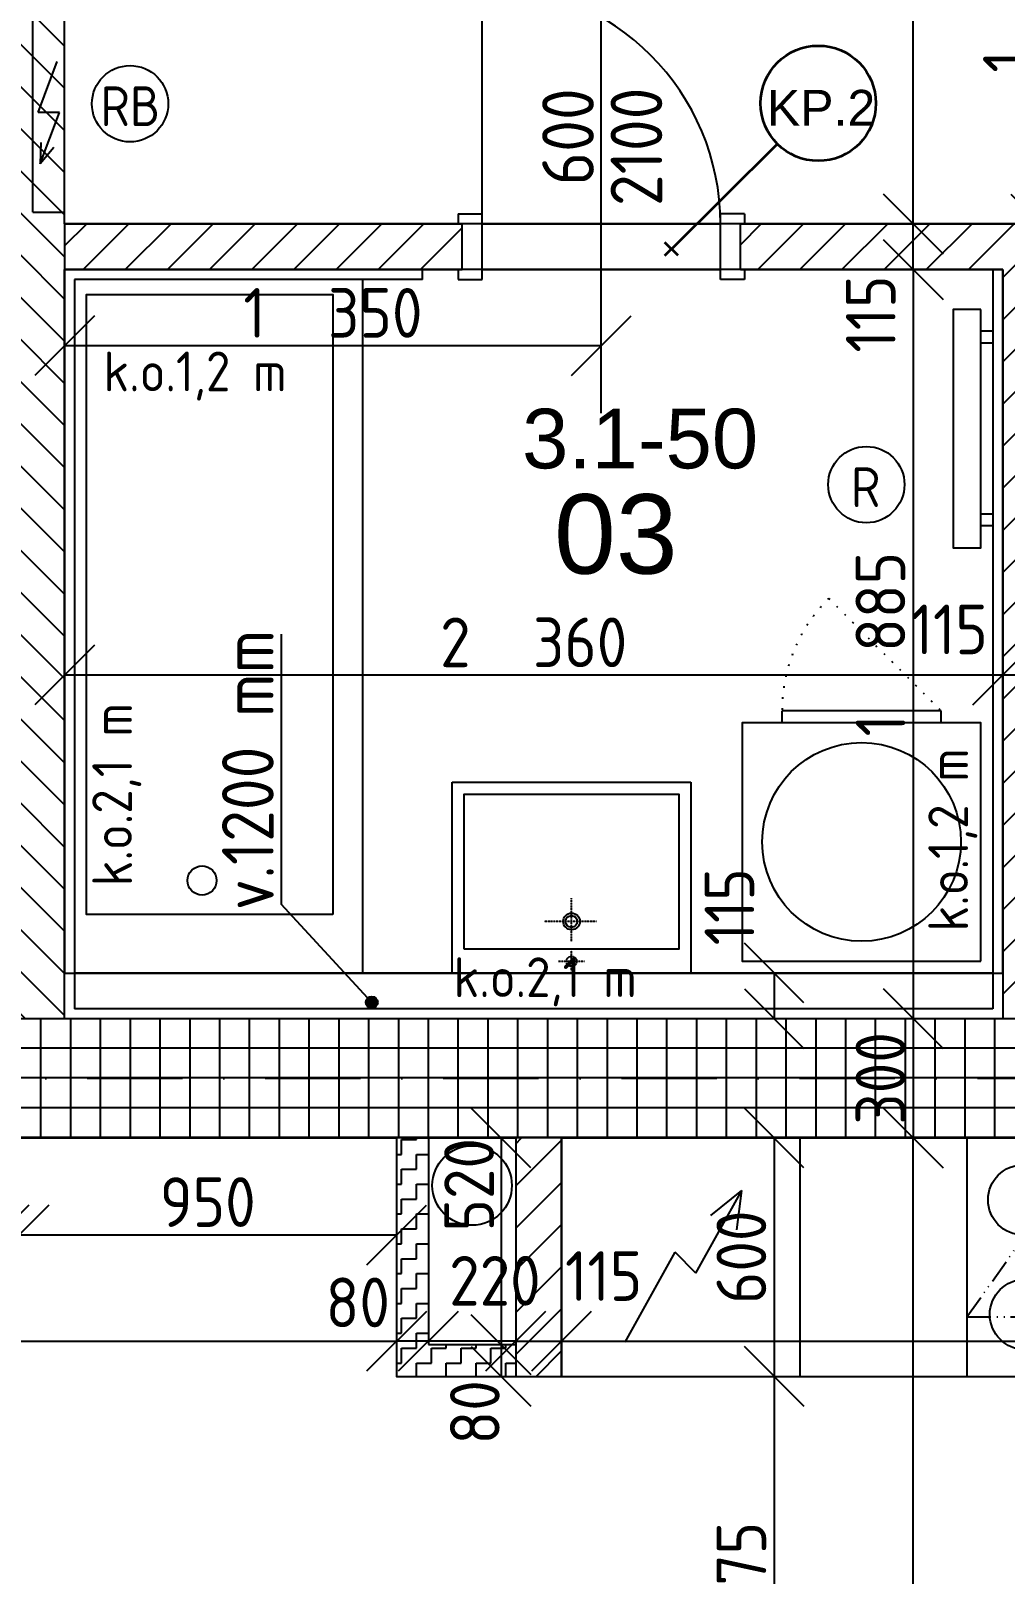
# Model space of a CAD drawing. Extents: x 4511820 to 5180432, y -1526536 to -944957.
# Drawn here: x 5029401 to 5031852, y -1163822 to -1159938 of the extents above; entities that cross this region are included whole.
import ezdxf

# ---------------------------------------------------------------- set-up
doc = ezdxf.new("R2010")
doc.units = 0
doc.header["$MEASUREMENT"] = 0
for name, pattern in [('ACAD_ISO07W100', [3.5, 0.5, -3]), ('ACAD_ISO12W100', [22, 12, -3, 0.5, -3, 0.5, -3]), ('BODKOCIARKOVANA_3', [5.6, 3, -1.3, 0, -1.3]), ('DASHED', [0.75, 0.5, -0.25])]:
    doc.linetypes.add(name, pattern=pattern)
doc.layers.get('0').update_dxf_attribs({"linetype": 'CONTINUOUS'})
doc.layers.get('Defpoints').update_dxf_attribs({"color": 61, "linetype": 'CONTINUOUS'})
for name, color, linetype in [('DVERE', 45, 'CONTINUOUS'), ('KÓTY', 4, 'CONTINUOUS'), ('MÚRY', 1, 'CONTINUOUS'), ('osi', 253, 'CONTINUOUS'), ('Plochy', 41, 'CONTINUOUS'), ('POPIS', 7, 'CONTINUOUS'), ('TENKÁ', 7, 'CONTINUOUS'), ('Z-Kúrenie', 101, 'CONTINUOUS'), ('ZARIADENIE1', 145, 'CONTINUOUS'), ('ZARIADOVACIE', 144, 'CONTINUOUS'), ('ZZ-elektro', 221, 'CONTINUOUS'), ('zz-vetr', 52, 'CONTINUOUS'), ('ŠRAFY', 82, 'CONTINUOUS')]:
    doc.layers.add(name, color=color, linetype=linetype)
doc.layers.add('preklady', color=74, linetype='CONTINUOUS', lineweight=35)
doc.styles.add('ARIAL', font='arial.ttf')
doc.styles.add('STYLE1', font='isocp.shx')
doc.dimstyles.new('STANDARD-50', dxfattribs={"dimtxt": 125, "dimasz": 150, "dimexe": 10, "dimexo": 200, "dimgap": 20, "dimtad": 1, "dimdsep": 46, "dimlunit": 6, "dimtxsty": 'STYLE1', "dimblk1": 'OBLIQUE', "dimblk2": 'OBLIQUE', "dimsah": 1, "dimcen": 2.5, "dimse1": 1, "dimse2": 1, "dimadec": 0, "dimazin": 0, "dimtfac": 1, "dimtmove": 1, "dimatfit": 3, "dimldrblk": 'OBLIQUE', "dimfxl": 1, "dimtolj": 1, "dimtzin": 0, "dimarcsym": 0})
pattern_1 = [(45, (515270.5, 303822), (-53.0330086, 53.0330086), [])]

# ---------------------------------------------------------------- blocks, each defined once
blk = doc.blocks.new('pračka')
at = {"layer": 'ZARIADENIE1', "color": 8, "linetype": 'ACAD_ISO07W100', "ltscale": 8}
blk.add_line((4536136.9, -1117296.3), (4536419.7, -1117579.2), dxfattribs=at)
at = {"layer": 'ZARIADENIE1', "color": 8}
for p, q in [((4536419.7, -1117579.2), (4536019.7, -1117579.2)), ((4536019.7, -1117609.2), (4536019.7, -1117579.2)), ((4536419.7, -1117609.2), (4536419.7, -1117579.2))]:
    blk.add_line(p, q, dxfattribs=at)
blk.add_lwpolyline([(4536519.7, -1118209.2), (4536519.7, -1117609.2), (4535919.7, -1117609.2), (4535919.7, -1118209.2)], close=True, dxfattribs=at)
blk.add_circle((4536219.7, -1117909.2), 250, dxfattribs=at)
at = {"layer": 'ZARIADENIE1', "color": 8, "linetype": 'ACAD_ISO07W100', "ltscale": 8}
blk.add_arc((4536419.7, -1117579.2), 400, 135, 180, dxfattribs=at)
blk = doc.blocks.new('_OBLIQUE')
at = {"color": 0, "linetype": 'ByBlock'}
blk.add_line((-0.5, -0.5), (0.5, 0.5), dxfattribs=at)
blk = doc.blocks.new('*D19001')
at = {"layer": 'Defpoints', "color": 0}
for p in [(5030621, -1163235.5), (5030736, -1163235.5), (5030736, -1163235.5)]:
    blk.add_point(p, dxfattribs=at)
at = {"layer": 'KÓTY', "color": 0, "lineweight": -2}
blk.add_line((5030621, -1163235.5), (5030736, -1163235.5), dxfattribs=at)
at = {"layer": 'KÓTY', "color": 0, "linetype": 'ByBlock', "lineweight": -2, "xscale": 150, "yscale": 150, "zscale": 150, "rotation": 180}
blk.add_blockref('_OBLIQUE', (5030621, -1163235.5), dxfattribs=at)
at = {"layer": 'KÓTY', "color": 0, "linetype": 'ByBlock', "lineweight": -2, "xscale": 150, "yscale": 150, "zscale": 150}
blk.add_blockref('_OBLIQUE', (5030736, -1163235.5), dxfattribs=at)
at = {"layer": 'KÓTY', "color": 0, "insert": (5030842, -1163071.5), "char_height": 125, "attachment_point": 5, "style": 'STYLE1'}
blk.add_mtext('\\A1;115', dxfattribs=at)
blk = doc.blocks.new('*D19002')
at = {"layer": 'Defpoints', "color": 0}
for p in [(5030736, -1163235.5), (5033956, -1163235.5), (5033956, -1163235.5)]:
    blk.add_point(p, dxfattribs=at)
at = {"layer": 'KÓTY', "color": 0, "lineweight": -2}
blk.add_line((5030736, -1163235.5), (5033956, -1163235.5), dxfattribs=at)
at = {"layer": 'KÓTY', "color": 0, "linetype": 'ByBlock', "lineweight": -2, "xscale": 150, "yscale": 150, "zscale": 150, "rotation": 180}
blk.add_blockref('_OBLIQUE', (5030736, -1163235.5), dxfattribs=at)
at = {"layer": 'KÓTY', "color": 0, "linetype": 'ByBlock', "lineweight": -2, "xscale": 150, "yscale": 150, "zscale": 150}
blk.add_blockref('_OBLIQUE', (5033956, -1163235.5), dxfattribs=at)
at = {"layer": 'KÓTY', "color": 0, "insert": (5032346, -1163153), "char_height": 125, "attachment_point": 5, "style": 'STYLE1'}
blk.add_mtext('\\A1;3ﾠ220', dxfattribs=at)
blk = doc.blocks.new('*D19015')
at = {"layer": 'Defpoints', "color": 0}
for p in [(5029413.5, -1156114.2), (5028733, -1161114.2), (5029413.5, -1161114.2)]:
    blk.add_point(p, dxfattribs=at)
at = {"layer": 'KÓTY', "color": 0, "lineweight": -2}
blk.add_line((5028733, -1156114.2), (5028733, -1161114.2), dxfattribs=at)
at = {"layer": 'KÓTY', "color": 0, "linetype": 'ByBlock', "lineweight": -2, "xscale": 150, "yscale": 150, "zscale": 150}
for p, rotation in [((5028733, -1156114.2), 90), ((5028733, -1161114.2), 270)]:
    blk.add_blockref('_OBLIQUE', p, dxfattribs=dict(at, rotation=rotation))
at = {"layer": 'KÓTY', "color": 0, "insert": (5028650.5, -1158614.2), "char_height": 125, "attachment_point": 5, "rotation": 90, "style": 'STYLE1'}
blk.add_mtext('\\A1;5ﾠ000', dxfattribs=at)
blk = doc.blocks.new('*D19022')
at = {"layer": 'Defpoints', "color": 0}
for p in [(5029321, -1162724.2), (5029371, -1162724.2), (5029371, -1162968)]:
    blk.add_point(p, dxfattribs=at)
at = {"layer": 'KÓTY', "color": 0, "lineweight": -2}
blk.add_line((5029321, -1162968), (5029371, -1162968), dxfattribs=at)
at = {"layer": 'KÓTY', "color": 0, "linetype": 'ByBlock', "lineweight": -2, "xscale": 150, "yscale": 150, "zscale": 150, "rotation": 180}
blk.add_blockref('_OBLIQUE', (5029321, -1162968), dxfattribs=at)
at = {"layer": 'KÓTY', "color": 0, "linetype": 'ByBlock', "lineweight": -2, "xscale": 150, "yscale": 150, "zscale": 150}
blk.add_blockref('_OBLIQUE', (5029371, -1162968), dxfattribs=at)
at = {"layer": 'KÓTY', "color": 0, "insert": (5029228, -1162848.5), "char_height": 125, "attachment_point": 5, "style": 'STYLE1'}
blk.add_mtext('\\A1;50', dxfattribs=at)
blk = doc.blocks.new('*D19028')
at = {"layer": 'Defpoints', "color": 0}
for p in [(5030736, -1162724.2), (5030736, -1163324.2), (5031271, -1163324.2)]:
    blk.add_point(p, dxfattribs=at)
at = {"layer": 'KÓTY', "color": 0, "lineweight": -2}
blk.add_line((5031271, -1162724.2), (5031271, -1163324.2), dxfattribs=at)
at = {"layer": 'KÓTY', "color": 0, "linetype": 'ByBlock', "lineweight": -2, "xscale": 150, "yscale": 150, "zscale": 150}
for p, rotation in [((5031271, -1162724.2), 90), ((5031271, -1163324.2), 270)]:
    blk.add_blockref('_OBLIQUE', p, dxfattribs=dict(at, rotation=rotation))
at = {"layer": 'KÓTY', "color": 0, "insert": (5031188.5, -1163024.2), "char_height": 125, "attachment_point": 5, "rotation": 90, "style": 'STYLE1'}
blk.add_mtext('\\A1;600', dxfattribs=at)
blk = doc.blocks.new('*D19029')
at = {"layer": 'Defpoints', "color": 0}
for p in [(5030736, -1163324.2), (5030736, -1164299.2), (5031271, -1164299.2)]:
    blk.add_point(p, dxfattribs=at)
at = {"layer": 'KÓTY', "color": 0, "lineweight": -2}
blk.add_line((5031271, -1163324.2), (5031271, -1164299.2), dxfattribs=at)
at = {"layer": 'KÓTY', "color": 0, "linetype": 'ByBlock', "lineweight": -2, "xscale": 150, "yscale": 150, "zscale": 150}
for p, rotation in [((5031271, -1163324.2), 90), ((5031271, -1164299.2), 270)]:
    blk.add_blockref('_OBLIQUE', p, dxfattribs=dict(at, rotation=rotation))
at = {"layer": 'KÓTY', "color": 0, "insert": (5031188.5, -1163811.7), "char_height": 125, "attachment_point": 5, "rotation": 90, "style": 'STYLE1'}
blk.add_mtext('\\A1;975', dxfattribs=at)
blk = doc.blocks.new('*D19066')
at = {"layer": 'Defpoints', "color": 0}
for p in [(5031846, -1161559.5), (5031846, -1161559.5), (5031961, -1161559.5)]:
    blk.add_point(p, dxfattribs=at)
at = {"layer": 'KÓTY', "color": 0, "lineweight": -2}
blk.add_line((5031961, -1161559.5), (5031846, -1161559.5), dxfattribs=at)
at = {"layer": 'KÓTY', "color": 0, "linetype": 'ByBlock', "lineweight": -2, "xscale": 150, "yscale": 150, "zscale": 150, "rotation": 180}
blk.add_blockref('_OBLIQUE', (5031846, -1161559.5), dxfattribs=at)
at = {"layer": 'KÓTY', "color": 0, "linetype": 'ByBlock', "lineweight": -2, "xscale": 150, "yscale": 150, "zscale": 150}
blk.add_blockref('_OBLIQUE', (5031961, -1161559.5), dxfattribs=at)
at = {"layer": 'KÓTY', "color": 0, "insert": (5031711.5, -1161444.5), "char_height": 125, "attachment_point": 5, "style": 'STYLE1'}
blk.add_mtext('\\A1;115', dxfattribs=at)
blk = doc.blocks.new('*D19070')
at = {"layer": 'Defpoints', "color": 0}
for p in [(5029486, -1161559.5), (5029486, -1162424.2), (5031846, -1162424.2)]:
    blk.add_point(p, dxfattribs=at)
at = {"layer": 'KÓTY', "color": 0, "lineweight": -2}
blk.add_line((5031846, -1161559.5), (5029486, -1161559.5), dxfattribs=at)
at = {"layer": 'KÓTY', "color": 0, "linetype": 'ByBlock', "lineweight": -2, "xscale": 150, "yscale": 150, "zscale": 150, "rotation": 180}
blk.add_blockref('_OBLIQUE', (5029486, -1161559.5), dxfattribs=at)
at = {"layer": 'KÓTY', "color": 0, "linetype": 'ByBlock', "lineweight": -2, "xscale": 150, "yscale": 150, "zscale": 150}
blk.add_blockref('_OBLIQUE', (5031846, -1161559.5), dxfattribs=at)
at = {"layer": 'KÓTY', "color": 0, "insert": (5030666, -1161477), "char_height": 125, "attachment_point": 5, "style": 'STYLE1'}
blk.add_mtext('\\A1;2ﾠ360', dxfattribs=at)
blk = doc.blocks.new('*D19072')
at = {"layer": 'Defpoints', "color": 0}
for p in [(5029486, -1160539.2), (5030836, -1160539.2), (5030836, -1160730.5)]:
    blk.add_point(p, dxfattribs=at)
at = {"layer": 'KÓTY', "color": 0, "lineweight": -2}
blk.add_line((5029486, -1160730.5), (5030836, -1160730.5), dxfattribs=at)
at = {"layer": 'KÓTY', "color": 0, "linetype": 'ByBlock', "lineweight": -2, "xscale": 150, "yscale": 150, "zscale": 150, "rotation": 180}
blk.add_blockref('_OBLIQUE', (5029486, -1160730.5), dxfattribs=at)
at = {"layer": 'KÓTY', "color": 0, "linetype": 'ByBlock', "lineweight": -2, "xscale": 150, "yscale": 150, "zscale": 150}
blk.add_blockref('_OBLIQUE', (5030836, -1160730.5), dxfattribs=at)
at = {"layer": 'KÓTY', "color": 0, "insert": (5030161, -1160648), "char_height": 125, "attachment_point": 5, "style": 'STYLE1'}
blk.add_mtext('\\A1;1ﾠ350', dxfattribs=at)
blk = doc.blocks.new('*D19073')
at = {"layer": 'Defpoints', "color": 0}
for p in [(5030736, -1162724.2), (5031621, -1162724.2), (5030736, -1167799.2)]:
    blk.add_point(p, dxfattribs=at)
at = {"layer": 'KÓTY', "color": 0, "lineweight": -2}
blk.add_line((5031621, -1167799.2), (5031621, -1162724.2), dxfattribs=at)
at = {"layer": 'KÓTY', "color": 0, "linetype": 'ByBlock', "lineweight": -2, "xscale": 150, "yscale": 150, "zscale": 150}
for p, rotation in [((5031621, -1162724.2), 90), ((5031621, -1167799.2), 270)]:
    blk.add_blockref('_OBLIQUE', p, dxfattribs=dict(at, rotation=rotation))
at = {"layer": 'KÓTY', "color": 0, "insert": (5031538.5, -1165261.7), "char_height": 125, "attachment_point": 5, "rotation": 90, "style": 'STYLE1'}
blk.add_mtext('\\A1;5ﾠ075', dxfattribs=at)
blk = doc.blocks.new('*D19074')
at = {"layer": 'Defpoints', "color": 0}
for p in [(5031846, -1160539.2), (5031621, -1162424.2), (5031846, -1162424.2)]:
    blk.add_point(p, dxfattribs=at)
at = {"layer": 'KÓTY', "color": 0, "lineweight": -2}
blk.add_line((5031621, -1160539.2), (5031621, -1162424.2), dxfattribs=at)
at = {"layer": 'KÓTY', "color": 0, "linetype": 'ByBlock', "lineweight": -2, "xscale": 150, "yscale": 150, "zscale": 150}
for p, rotation in [((5031621, -1160539.2), 90), ((5031621, -1162424.2), 270)]:
    blk.add_blockref('_OBLIQUE', p, dxfattribs=dict(at, rotation=rotation))
at = {"layer": 'KÓTY', "color": 0, "insert": (5031538.5, -1161481.7), "char_height": 125, "attachment_point": 5, "rotation": 90, "style": 'STYLE1'}
blk.add_mtext('\\A1;1ﾠ885', dxfattribs=at)
blk = doc.blocks.new('*D19075')
at = {"layer": 'Defpoints', "color": 0}
for p in [(5031621, -1162424.2), (5031621, -1162724.2), (5031621, -1162724.2)]:
    blk.add_point(p, dxfattribs=at)
at = {"layer": 'KÓTY', "color": 0, "lineweight": -2}
blk.add_line((5031621, -1162424.2), (5031621, -1162724.2), dxfattribs=at)
at = {"layer": 'KÓTY', "color": 0, "linetype": 'ByBlock', "lineweight": -2, "xscale": 150, "yscale": 150, "zscale": 150}
for p, rotation in [((5031621, -1162424.2), 90), ((5031621, -1162724.2), 270)]:
    blk.add_blockref('_OBLIQUE', p, dxfattribs=dict(at, rotation=rotation))
at = {"layer": 'KÓTY', "color": 0, "insert": (5031538.5, -1162574.2), "char_height": 125, "attachment_point": 5, "rotation": 90, "style": 'STYLE1'}
blk.add_mtext('\\A1;300', dxfattribs=at)
blk = doc.blocks.new('*D19076')
at = {"layer": 'Defpoints', "color": 0}
for p in [(5031621, -1160424.2), (5031621, -1160424.2), (5031621, -1160539.2)]:
    blk.add_point(p, dxfattribs=at)
at = {"layer": 'KÓTY', "color": 0, "lineweight": -2}
blk.add_line((5031621, -1160539.2), (5031621, -1160424.2), dxfattribs=at)
at = {"layer": 'KÓTY', "color": 0, "linetype": 'ByBlock', "lineweight": -2, "xscale": 150, "yscale": 150, "zscale": 150}
for p, rotation in [((5031621, -1160424.2), 90), ((5031621, -1160539.2), 270)]:
    blk.add_blockref('_OBLIQUE', p, dxfattribs=dict(at, rotation=rotation))
at = {"layer": 'KÓTY', "color": 0, "insert": (5031514, -1160651), "char_height": 125, "attachment_point": 5, "rotation": 90, "style": 'STYLE1'}
blk.add_mtext('\\A1;115', dxfattribs=at)
blk = doc.blocks.new('*D19077')
at = {"layer": 'Defpoints', "color": 0}
for p in [(5031621, -1158114.2), (5031811, -1158114.2), (5031811, -1160424.2)]:
    blk.add_point(p, dxfattribs=at)
at = {"layer": 'KÓTY', "color": 0, "lineweight": -2}
blk.add_line((5031621, -1160424.2), (5031621, -1158114.2), dxfattribs=at)
at = {"layer": 'KÓTY', "color": 0, "linetype": 'ByBlock', "lineweight": -2, "xscale": 150, "yscale": 150, "zscale": 150}
for p, rotation in [((5031621, -1158114.2), 90), ((5031621, -1160424.2), 270)]:
    blk.add_blockref('_OBLIQUE', p, dxfattribs=dict(at, rotation=rotation))
at = {"layer": 'KÓTY', "color": 0, "insert": (5031538.5, -1159269.2), "char_height": 125, "attachment_point": 5, "rotation": 90, "style": 'STYLE1'}
blk.add_mtext('\\A1;2ﾠ310', dxfattribs=at)
blk = doc.blocks.new('*D19097')
at = {"layer": 'Defpoints', "color": 0}
for p in [(5033291, -1159229.2), (5031941.5, -1160424.2), (5033291, -1160424.2)]:
    blk.add_point(p, dxfattribs=at)
at = {"layer": 'KÓTY', "color": 0, "lineweight": -2}
blk.add_line((5031941.5, -1159229.2), (5031941.5, -1160424.2), dxfattribs=at)
at = {"layer": 'KÓTY', "color": 0, "linetype": 'ByBlock', "lineweight": -2, "xscale": 150, "yscale": 150, "zscale": 150}
for p, rotation in [((5031941.5, -1159229.2), 90), ((5031941.5, -1160424.2), 270)]:
    blk.add_blockref('_OBLIQUE', p, dxfattribs=dict(at, rotation=rotation))
at = {"layer": 'KÓTY', "color": 0, "insert": (5031859, -1159826.7), "char_height": 125, "attachment_point": 5, "rotation": 90, "style": 'STYLE1'}
blk.add_mtext('\\A1;1ﾠ195', dxfattribs=at)
blk = doc.blocks.new('*D19128')
at = {"layer": 'Defpoints', "color": 0}
for p in [(5031621, -1162309.2), (5031271, -1162424.2), (5031621, -1162424.2)]:
    blk.add_point(p, dxfattribs=at)
at = {"layer": 'KÓTY', "color": 0, "lineweight": -2}
blk.add_line((5031271, -1162309.2), (5031271, -1162424.2), dxfattribs=at)
at = {"layer": 'KÓTY', "color": 0, "linetype": 'ByBlock', "lineweight": -2, "xscale": 150, "yscale": 150, "zscale": 150}
for p, rotation in [((5031271, -1162309.2), 90), ((5031271, -1162424.2), 270)]:
    blk.add_blockref('_OBLIQUE', p, dxfattribs=dict(at, rotation=rotation))
at = {"layer": 'KÓTY', "color": 0, "insert": (5031158.5, -1162142.5), "char_height": 125, "attachment_point": 5, "rotation": 90, "style": 'STYLE1'}
blk.add_mtext('\\A1;115', dxfattribs=at)
blk = doc.blocks.new('*D21972')
at = {"layer": 'Defpoints', "color": 0}
for p in [(5027621, -1163235.5), (5030321, -1163235.5), (5030321, -1163235.5)]:
    blk.add_point(p, dxfattribs=at)
at = {"layer": 'KÓTY', "color": 0, "lineweight": -2}
blk.add_line((5027621, -1163235.5), (5030321, -1163235.5), dxfattribs=at)
at = {"layer": 'KÓTY', "color": 0, "linetype": 'ByBlock', "lineweight": -2, "xscale": 150, "yscale": 150, "zscale": 150, "rotation": 180}
blk.add_blockref('_OBLIQUE', (5027621, -1163235.5), dxfattribs=at)
at = {"layer": 'KÓTY', "color": 0, "linetype": 'ByBlock', "lineweight": -2, "xscale": 150, "yscale": 150, "zscale": 150}
blk.add_blockref('_OBLIQUE', (5030321, -1163235.5), dxfattribs=at)
at = {"layer": 'KÓTY', "color": 0, "insert": (5028971, -1163153), "char_height": 125, "attachment_point": 5, "style": 'STYLE1'}
blk.add_mtext('\\A1;2ﾠ700', dxfattribs=at)
blk = doc.blocks.new('*D21973')
at = {"layer": 'Defpoints', "color": 0}
for p in [(5029371, -1162724.2), (5030321, -1162724.2), (5030321, -1162968)]:
    blk.add_point(p, dxfattribs=at)
at = {"layer": 'KÓTY', "color": 0, "lineweight": -2}
blk.add_line((5029371, -1162968), (5030321, -1162968), dxfattribs=at)
at = {"layer": 'KÓTY', "color": 0, "linetype": 'ByBlock', "lineweight": -2, "xscale": 150, "yscale": 150, "zscale": 150, "rotation": 180}
blk.add_blockref('_OBLIQUE', (5029371, -1162968), dxfattribs=at)
at = {"layer": 'KÓTY', "color": 0, "linetype": 'ByBlock', "lineweight": -2, "xscale": 150, "yscale": 150, "zscale": 150}
blk.add_blockref('_OBLIQUE', (5030321, -1162968), dxfattribs=at)
at = {"layer": 'KÓTY', "color": 0, "insert": (5029846, -1162885.5), "char_height": 125, "attachment_point": 5, "style": 'STYLE1'}
blk.add_mtext('\\A1;950', dxfattribs=at)
blk = doc.blocks.new('*D21974')
at = {"layer": 'Defpoints', "color": 0}
for p in [(5030401, -1163235.5), (5030401, -1163244.2), (5030621, -1163244.2)]:
    blk.add_point(p, dxfattribs=at)
at = {"layer": 'KÓTY', "color": 0, "lineweight": -2}
blk.add_line((5030621, -1163235.5), (5030401, -1163235.5), dxfattribs=at)
at = {"layer": 'KÓTY', "color": 0, "linetype": 'ByBlock', "lineweight": -2, "xscale": 150, "yscale": 150, "zscale": 150, "rotation": 180}
blk.add_blockref('_OBLIQUE', (5030401, -1163235.5), dxfattribs=at)
at = {"layer": 'KÓTY', "color": 0, "linetype": 'ByBlock', "lineweight": -2, "xscale": 150, "yscale": 150, "zscale": 150}
blk.add_blockref('_OBLIQUE', (5030621, -1163235.5), dxfattribs=at)
at = {"layer": 'KÓTY', "color": 0, "insert": (5030568.5, -1163083.5), "char_height": 125, "attachment_point": 5, "style": 'STYLE1'}
blk.add_mtext('\\A1;220', dxfattribs=at)
blk = doc.blocks.new('*D21975')
at = {"layer": 'Defpoints', "color": 0}
for p in [(5030321, -1163235.5), (5030321, -1163235.5), (5030401, -1163235.5)]:
    blk.add_point(p, dxfattribs=at)
at = {"layer": 'KÓTY', "color": 0, "lineweight": -2}
blk.add_line((5030401, -1163235.5), (5030321, -1163235.5), dxfattribs=at)
at = {"layer": 'KÓTY', "color": 0, "linetype": 'ByBlock', "lineweight": -2, "xscale": 150, "yscale": 150, "zscale": 150, "rotation": 180}
blk.add_blockref('_OBLIQUE', (5030321, -1163235.5), dxfattribs=at)
at = {"layer": 'KÓTY', "color": 0, "linetype": 'ByBlock', "lineweight": -2, "xscale": 150, "yscale": 150, "zscale": 150}
blk.add_blockref('_OBLIQUE', (5030401, -1163235.5), dxfattribs=at)
at = {"layer": 'KÓTY', "color": 0, "insert": (5030223.5, -1163138), "char_height": 125, "attachment_point": 5, "style": 'STYLE1'}
blk.add_mtext('\\A1;80', dxfattribs=at)
blk = doc.blocks.new('*D21976')
at = {"layer": 'Defpoints', "color": 0}
for p in [(5030401, -1162724.2), (5030401, -1163244.2), (5030584, -1163244.2)]:
    blk.add_point(p, dxfattribs=at)
at = {"layer": 'KÓTY', "color": 0, "lineweight": -2}
blk.add_line((5030584, -1162724.2), (5030584, -1163244.2), dxfattribs=at)
at = {"layer": 'KÓTY', "color": 0, "linetype": 'ByBlock', "lineweight": -2, "xscale": 150, "yscale": 150, "zscale": 150}
for p, rotation in [((5030584, -1162724.2), 90), ((5030584, -1163244.2), 270)]:
    blk.add_blockref('_OBLIQUE', p, dxfattribs=dict(at, rotation=rotation))
at = {"layer": 'KÓTY', "color": 0, "insert": (5030503.5, -1162841.9), "char_height": 125, "attachment_point": 5, "rotation": 90, "style": 'STYLE1'}
blk.add_mtext('\\A1;520', dxfattribs=at)
blk = doc.blocks.new('*D21977')
at = {"layer": 'Defpoints', "color": 0}
for p in [(5030584, -1163244.2), (5030584, -1163324.2), (5030584, -1163324.2)]:
    blk.add_point(p, dxfattribs=at)
at = {"layer": 'KÓTY', "color": 0, "lineweight": -2}
blk.add_line((5030584, -1163244.2), (5030584, -1163324.2), dxfattribs=at)
at = {"layer": 'KÓTY', "color": 0, "linetype": 'ByBlock', "lineweight": -2, "xscale": 150, "yscale": 150, "zscale": 150}
for p, rotation in [((5030584, -1163244.2), 90), ((5030584, -1163324.2), 270)]:
    blk.add_blockref('_OBLIQUE', p, dxfattribs=dict(at, rotation=rotation))
at = {"layer": 'KÓTY', "color": 0, "insert": (5030518, -1163414.5), "char_height": 125, "attachment_point": 5, "rotation": 90, "style": 'STYLE1'}
blk.add_mtext('\\A1;80', dxfattribs=at)

msp = doc.modelspace()

# ---------------------------------------------------------------- hatches: boundary and pattern name
at = {"layer": 'KÓTY'}
h = msp.add_hatch(color=256, dxfattribs=at)
h.dxf.hatch_style = 1
h.paths.add_polyline_path([(5030273.5, -1162382.883, -0.65381715), (5030248.326, -1162393.905, -1.52947961)])
at = {"layer": 'ŠRAFY', "ltscale": 0.25}
h = msp.add_hatch(dxfattribs=at)
h.set_pattern_fill('ANSI31', color=256, scale=600, angle=90, style=0)
h.set_pattern_definition([(135, (-2976355.03, 198812.926), (-53.0330086, -53.0330086), [])])
h.paths.add_polyline_path([(5029371, -1159864.191), (5029371, -1162424.191), (5029486, -1162424.191), (5029486, -1160539.191), (5029486, -1160424.191), (5029486, -1159864.191)])
h = msp.add_hatch(dxfattribs=at)
h.set_pattern_fill('ANSI31', color=256, scale=600, style=0)
h.set_pattern_definition(pattern_1)
h.paths.add_polyline_path([(5030386, -1160539.191), (5030476, -1160539.191), (5030486, -1160539.191), (5030486, -1160424.191), (5030476, -1160424.191), (5029486, -1160424.191), (5029486, -1160539.191)])
h = msp.add_hatch(dxfattribs=at)
h.set_pattern_fill('ANSI31', color=256, scale=600, style=0)
h.set_pattern_definition(pattern_1)
h.paths.add_polyline_path([(5031961, -1162424.191), (5031961, -1162024.191), (5033176, -1162024.191), (5033176, -1162424.191), (5033291, -1162424.191), (5033291, -1160424.191), (5033146, -1160424.191), (5033136, -1160424.191), (5033136, -1160539.191), (5033146, -1160539.191), (5033151, -1160539.191), (5033176, -1160539.191), (5033176, -1161909.191), (5031961, -1161909.191), (5031961, -1160539.191), (5031986, -1160539.191), (5032426, -1160539.191), (5032436, -1160539.191), (5032436, -1160424.191), (5032426, -1160424.191), (5031196, -1160424.191), (5031186, -1160424.191), (5031186, -1160539.191), (5031196, -1160539.191), (5031821, -1160539.191), (5031846, -1160539.191), (5031846, -1162424.191)])
h = msp.add_hatch(dxfattribs=at)
h.set_pattern_fill('ANSI37', color=256, scale=600, angle=45)
h.set_pattern_definition([(90, (-3307273.674, 668852.734), (-75, 1e-14), []), (180, (-3307273.674, 668852.734), (-1e-14, -75), [])])
h.paths.add_polyline_path([(5029486, -1162424.191), (5029371, -1162424.191), (5029371, -1162724.191), (5030621, -1162724.191), (5030736, -1162724.191), (5031336, -1162724.191), (5031756, -1162724.191), (5032006, -1162724.191), (5032106, -1162724.191), (5032356, -1162724.191), (5032756, -1162724.191), (5033356, -1162724.191), (5033956, -1162724.191), (5034006, -1162724.191), (5034121, -1162724.191), (5034121, -1162424.191), (5033291, -1162424.191), (5033176, -1162424.191), (5031961, -1162424.191), (5031846, -1162424.191), (5031821, -1162424.191), (5031776, -1162424.191), (5029511, -1162424.191)])
h = msp.add_hatch(dxfattribs=at)
h.set_pattern_fill('ZIGZAG', color=256, scale=300, style=0)
h.set_pattern_definition([(0, (-68841.5, 303822), (37.5, 37.5), [37.5, -37.5]), (90, (-68804, 303822), (-37.5, 37.5), [37.5, -37.5])])
h.paths.add_polyline_path([(5030401, -1162724.191), (5030341, -1162724.191), (5030321, -1162724.191), (5030321, -1163324.191), (5030621, -1163324.191), (5030621, -1163244.191), (5030401, -1163244.191)])
h = msp.add_hatch(dxfattribs=at)
h.set_pattern_fill('ANSI31', color=256, scale=600, style=0)
h.set_pattern_definition(pattern_1)
h.paths.add_polyline_path([(5030621, -1162724.191), (5030621, -1163324.191), (5030736, -1163324.191), (5030736, -1162724.191)])

# ---------------------------------------------------------------- linework, layer by layer
at = {"layer": 'DVERE', "ltscale": 0.25}
for p, q in [((5030836, -1160900.02), (5030836, -1159795.363)), ((5030536, -1160424.191), (5030536, -1159824.191)), ((5030536, -1160539.191), (5030536, -1160394.191)), ((5030476, -1160399.191), (5030476, -1160424.191)), ((5030476, -1160399.191), (5030536, -1160399.191)), ((5030536, -1160564.191), (5030536, -1160399.191)), ((5030536, -1160424.191), (5031136, -1160424.191)), ((5031136, -1160564.191), (5031136, -1160399.191)), ((5031196, -1160399.191), (5031136, -1160399.191)), ((5031196, -1160399.191), (5031196, -1160424.191)), ((5030476, -1160539.191), (5030476, -1160564.191)), ((5030536, -1160539.191), (5031136, -1160539.191)), ((5031196, -1160539.191), (5031196, -1160564.191)), ((5030476, -1160564.191), (5030536, -1160564.191)), ((5031196, -1160564.191), (5031136, -1160564.191))]:
    msp.add_line(p, q, dxfattribs=at)
msp.add_arc((5030536, -1160424.191), 600, 0, 90, dxfattribs=at)
at = {"layer": 'KÓTY'}
for p in [(5030030.5, -1161456.383), (5030258.5, -1162382.883)]:
    msp.add_line(p, (5030030.5, -1162135.883), dxfattribs=at)
msp.add_circle((5030258.5, -1162382.883), 15, dxfattribs=at)
at = {"layer": 'MÚRY'}
for p, q in [((5029486, -1160424.191), (5029486, -1159614.191)), ((5029486, -1162424.191), (5029486, -1160539.191)), ((5031846, -1162424.191), (5029486, -1162424.191)), ((5029321, -1162724.191), (5030321, -1162724.191)), ((5030321, -1162724.191), (5030321, -1163324.191)), ((5030341, -1162724.191), (5030621, -1162724.191)), ((5030401, -1162724.191), (5030401, -1163244.191)), ((5030621, -1162724.191), (5030621, -1163244.191)), ((5030736, -1162724.191), (5033956, -1162724.191)), ((5030736, -1162724.191), (5030736, -1163324.191)), ((5030401, -1163244.191), (5030621, -1163244.191)), ((5030321, -1163324.191), (5030621, -1163324.191)), ((5030621, -1163324.191), (5030736, -1163324.191))]:
    msp.add_line(p, q, dxfattribs=at)
at = {"layer": 'MÚRY', "ltscale": 0.25}
for p, q in [((5029486, -1160424.191), (5030486, -1160424.191)), ((5030486, -1160539.191), (5030486, -1160424.191)), ((5031186, -1160424.191), (5032436, -1160424.191)), ((5031186, -1160539.191), (5031186, -1160424.191)), ((5029486, -1160539.191), (5030486, -1160539.191)), ((5031186, -1160539.191), (5031846, -1160539.191)), ((5031846, -1160539.191), (5031846, -1162424.191)), ((5031776, -1162424.191), (5029486, -1162424.191))]:
    msp.add_line(p, q, dxfattribs=at)
at = {"layer": 'osi', "linetype": 'BODKOCIARKOVANA_3', "ltscale": 80}
msp.add_line((5041881, -1162574.191), (4978211, -1162574.191), dxfattribs=at)
at = {"layer": 'Plochy'}
for points in [[(5029486, -1160424.191), (5029486, -1158114.191), (5033291, -1158114.191), (5033291, -1159229.191), (5035291, -1159229.191), (5035291, -1162424.191), (5033291, -1162424.191), (5033291, -1160424.191)], [(5031846, -1160539.191), (5029486, -1160539.191), (5029486, -1162309.191), (5031846, -1162309.191)], [(5030736, -1164299.191), (5027621, -1164299.191), (5027621, -1162724.191), (5030321, -1162724.191), (5030321, -1163324.191), (5030736, -1163324.191), (5030736, -1162724.191), (5033956, -1162724.191), (5033956, -1167799.191), (5030736, -1167799.191)]]:
    msp.add_lwpolyline(points, close=True, dxfattribs=at)
at = {"layer": 'preklady'}
for p, q in [((5031012.883, -1160487.383), (5031279.132, -1160222.883)), ((5030996.265, -1160503.999), (5031029.499, -1160470.765)), ((5031029.5, -1160504), (5030996.266, -1160470.766))]:
    msp.add_line(p, q, dxfattribs=at)
at = {"layer": 'preklady', "ltscale": 0.25}
msp.add_circle((5031382, -1160120.691), 145, dxfattribs=at)
at = {"layer": 'TENKÁ'}
for p, q in [((5029486, -1160424.191), (5029486, -1160539.191)), ((5029486, -1162424.191), (5029371, -1162424.191)), ((5031961, -1162424.191), (5031846, -1162424.191)), ((5030341, -1162724.191), (5030321, -1162724.191)), ((5030736, -1162724.191), (5030621, -1162724.191)), ((5030621, -1163244.191), (5030621, -1163324.191))]:
    msp.add_line(p, q, dxfattribs=at)
at = {"layer": 'TENKÁ', "ltscale": 0.25}
for p, q in [((5030386, -1160564.191), (5030386, -1160539.191)), ((5031821, -1160539.191), (5031821, -1162399.191)), ((5029511, -1160564.191), (5029511, -1162399.191)), ((5030386, -1160564.191), (5029511, -1160564.191)), ((5031821, -1162309.191), (5029511, -1162309.191)), ((5031751, -1162309.191), (5029571, -1162309.191)), ((5031821, -1162399.191), (5029511, -1162399.191))]:
    msp.add_line(p, q, dxfattribs=at)
at = {"layer": 'Z-Kúrenie', "linetype": 'Continuous'}
for p, q in [((5031821, -1160694.191), (5031791, -1160694.191)), ((5031821, -1160724.191), (5031791, -1160724.191)), ((5031821, -1161154.191), (5031791, -1161154.191)), ((5031821, -1161184.191), (5031791, -1161184.191))]:
    msp.add_line(p, q, dxfattribs=at)
msp.add_lwpolyline([(5031791, -1160639.191), (5031721, -1160639.191), (5031721, -1161239.191), (5031791, -1161239.191)], close=True, dxfattribs=at)
msp.add_circle((5031502.948, -1161080.175), 96, dxfattribs=at)
at = {"layer": 'ZARIADENIE1', "color": 8, "ltscale": 0.25}
for p, q in [((5031336, -1162724.191), (5031336, -1163324.191)), ((5031756, -1162724.191), (5031756, -1163324.191)), ((5031756, -1162724.191), (5031756, -1163324.191)), ((5030736, -1163324.191), (5033956, -1163324.191))]:
    msp.add_line(p, q, dxfattribs=at)
at = {"layer": 'ZARIADENIE1', "color": 8, "linetype": 'ACAD_ISO12W100', "ltscale": 5}
for q in [(5032006, -1162824.191), (5032356, -1163174.191)]:
    msp.add_line((5031756, -1163174.191), q, dxfattribs=at)
at = {"layer": 'ZARIADENIE1', "color": 8}
for p, q in [((5031073.908, -1163064.249), (5031189.624, -1162856.273)), ((5031112.075, -1162919.552), (5031189.624, -1162856.273)), ((5031176.74, -1162955.531), (5031189.624, -1162856.273)), ((5030896.148, -1163237.703), (5031022.075, -1163011.377)), ((5031073.908, -1163064.249), (5031022.075, -1163011.377))]:
    msp.add_line(p, q, dxfattribs=at)
at = {"layer": 'ZARIADENIE1', "color": 8, "ltscale": 0.25}
for centre in [(5031897.449, -1162879.957), (5031901.844, -1163168.267)]:
    msp.add_circle(centre, 88.387, dxfattribs=at)
at = {"layer": 'ZARIADOVACIE', "ltscale": 0.25}
for p, q in [((5030236, -1162309.191), (5030236, -1160564.191)), ((5030461, -1162309.191), (5030461, -1161829.191)), ((5030461, -1161829.191), (5031061, -1161829.191)), ((5031061, -1161829.191), (5031061, -1162309.191))]:
    msp.add_line(p, q, dxfattribs=at)
at = {"layer": 'ZARIADOVACIE', "linetype": 'DASHED'}
for p, q in [((5030761, -1162230.085), (5030761, -1162120.54)), ((5030823.988, -1162179.42), (5030692.535, -1162179.42)), ((5030761, -1162304.49), (5030761, -1162252.457)), ((5030793.863, -1162279.843), (5030728.137, -1162279.843))]:
    msp.add_line(p, q, dxfattribs=at)
at = {"layer": 'ZARIADOVACIE', "ltscale": 0.25}
for points in [[(5030161, -1162161.719), (5029541, -1162161.719), (5029541, -1160601.719), (5030161, -1160601.719)], [(5030491, -1162249.191), (5030491, -1161859.191), (5031031, -1161859.191), (5031031, -1162249.191)], [(5030491, -1162249.191), (5030491, -1161859.191), (5031031, -1161859.191), (5031031, -1162249.191)]]:
    msp.add_lwpolyline(points, close=True, dxfattribs=at)
msp.add_circle((5029831.702, -1162076.305), 36.624, dxfattribs=at)
at = {"layer": 'ZARIADOVACIE', "linetype": 'Continuous'}
for centre, radius in [((5030761.273, -1162179.153), 20.877), ((5030761, -1162179.42), 14.781)]:
    msp.add_circle(centre, radius, dxfattribs=at)
at = {"layer": 'ZARIADOVACIE', "linetype": 'DASHED'}
msp.add_circle((5030761.314, -1162279.843), 12.931, dxfattribs=at)
at = {"layer": 'ZZ-elektro'}
for p, q in [((5029406, -1160394.191), (5029406, -1159894.191)), ((5029419.17, -1160144.191), (5029467.454, -1160015.698)), ((5029472.883, -1160144.191), (5029419.17, -1160144.191)), ((5029424.599, -1160272.685), (5029472.883, -1160144.191)), ((5029425.922, -1160219.378), (5029424.599, -1160272.685)), ((5029458.708, -1160231.698), (5029424.599, -1160272.685)), ((5029406, -1160394.191), (5029486, -1160394.191))]:
    msp.add_line(p, q, dxfattribs=at)
msp.add_circle((5029650.568, -1160121.714), 96, dxfattribs=at)
at = {"layer": 'zz-vetr'}
msp.add_circle((5030511, -1162843.767), 100, dxfattribs=at)

# ---------------------------------------------------------------- block references
at = {"layer": 'TENKÁ'}
msp.add_blockref('pračka', (495271.253, -44070), dxfattribs=at)

# ---------------------------------------------------------------- texts
at = {"layer": 'POPIS', "lineweight": 40, "ltscale": 0.25, "style": 'ARIAL'}
for s, height, p in [('3.1-50', 150, (5030636.769, -1161039.27)), ('03', 200, (5030717.311, -1161304.27))]:
    msp.add_text(s, height=height, dxfattribs=at).set_placement(p)
at = {"layer": 'preklady', "linetype": 'Continuous', "lineweight": 20, "style": 'ARIAL'}
msp.add_text('KP.2', height=90, dxfattribs=at).set_placement((5031252.736, -1160176.948))
at = {"layer": 'TENKÁ', "linetype": 'Continuous', "style": 'STYLE1'}
for s, height, p in [('600', 130, (5030817.417, -1160327.434)), ('2100', 130, (5030989.524, -1160379.208)), ('v.1200 mm', 130, (5030011.917, -1162151.628)), ('k.o.2,1 m', 100, (5029655.469, -1162090.797)), ('k.o.1,2 m', 100, (5031758.902, -1162204.477))]:
    msp.add_text(s, height=height, rotation=90, dxfattribs=at).set_placement(p)
for s, p in [('k.o.1,2 m', (5029583.533, -1160845.33)), ('k.o.2,1 m', (5030464.499, -1162369.588))]:
    msp.add_text(s, height=100, dxfattribs=at).set_placement(p)
at = {"layer": 'Z-Kúrenie', "linetype": 'Continuous', "style": 'STYLE1'}
msp.add_text('R', height=100, dxfattribs=at).set_placement((5031464.32, -1161136.374))
at = {"layer": 'ZZ-elektro', "style": 'STYLE1'}
msp.add_text('RB', height=100, dxfattribs=at).set_placement((5029575.94, -1160177.914))

# ---------------------------------------------------------------- dimensions: what is measured, and where the dimension line sits
at = {"layer": 'KÓTY'}
for base, p1, p2, picture, middle in [((5028733, -1161114.191), (5029413.5, -1156114.191), (5029413.5, -1161114.191), '*D19015', (5028650.457, -1158614.191)), ((5031621, -1158114.191), (5031811, -1160424.191), (5031811, -1158114.191), '*D19077', (5031538.457, -1159269.191)), ((5031941.5, -1160424.191), (5033291, -1159229.191), (5033291, -1160424.191), '*D19097', (5031858.957, -1159826.691)), ((5031621, -1162424.191), (5031846, -1160539.191), (5031846, -1162424.191), '*D19074', (5031538.457, -1161481.691)), ((5031621, -1162724.191), (5031621, -1162424.191), (5031621, -1162724.191), '*D19075', (5031538.5, -1162574.191)), ((5031271, -1163324.191), (5030736, -1162724.191), (5030736, -1163324.191), '*D19028', (5031188.5, -1163024.191)), ((5031621, -1162724.191), (5030736, -1167799.191), (5030736, -1162724.191), '*D19073', (5031538.457, -1165261.691)), ((5031271, -1164299.191), (5030736, -1163324.191), (5030736, -1164299.191), '*D19029', (5031188.5, -1163811.691))]:
    dim = msp.add_linear_dim(base=base, p1=p1, p2=p2, angle=90, dimstyle='STANDARD-50', dxfattribs=at)
    dim.commit()
    dim.dimension.update_dxf_attribs({"geometry": picture, "text_midpoint": middle})
for base, p1, p2, picture, middle in [((5031621, -1160424.191), (5031621, -1160539.191), (5031621, -1160424.191), '*D19076', (5031596.5, -1160651)), ((5031271, -1162424.191), (5031621, -1162309.191), (5031621, -1162424.191), '*D19128', (5031241, -1162142.5))]:
    dim = msp.add_linear_dim(base=base, p1=p1, p2=p2, angle=90, dimstyle='STANDARD-50', dxfattribs=at)
    dim.commit()
    dim.dimension.update_dxf_attribs({"geometry": picture, "text_midpoint": middle, "dimtype": 160})
for base, p1, p2, picture, middle in [((5030836, -1160730.5), (5029486, -1160539.191), (5030836, -1160539.191), '*D19072', (5030161, -1160647.957)), ((5029486, -1161559.5), (5031846, -1162424.191), (5029486, -1162424.191), '*D19070', (5030666, -1161476.957)), ((5033956, -1163235.5), (5030736, -1163235.5), (5033956, -1163235.5), '*D19002', (5032346, -1163152.957))]:
    dim = msp.add_linear_dim(base=base, p1=p1, p2=p2, dimstyle='STANDARD-50', dxfattribs=at)
    dim.commit()
    dim.dimension.update_dxf_attribs({"geometry": picture, "text_midpoint": middle})
for base, p1, p2, picture, middle in [((5031846, -1161559.5), (5031961, -1161559.5), (5031846, -1161559.5), '*D19066', (5031711.5, -1161527)), ((5029371, -1162968), (5029321, -1162724.191), (5029371, -1162724.191), '*D19022', (5029228, -1162931)), ((5030736, -1163235.5), (5030621, -1163235.5), (5030736, -1163235.5), '*D19001', (5030842, -1163154))]:
    dim = msp.add_linear_dim(base=base, p1=p1, p2=p2, dimstyle='STANDARD-50', dxfattribs=at)
    dim.commit()
    dim.dimension.update_dxf_attribs({"geometry": picture, "text_midpoint": middle, "dimtype": 160})
for base, p1, p2, picture, middle in [((5030584, -1163244.191), (5030401, -1162724.191), (5030401, -1163244.191), '*D21976', (5030585.976, -1162841.865)), ((5030584, -1163324.191), (5030584, -1163244.191), (5030584, -1163324.191), '*D21977', (5030600.5, -1163414.5))]:
    dim = msp.add_linear_dim(base=base, p1=p1, p2=p2, angle=90, dimstyle='STANDARD-50', override={"dimtxsty": 'STYLE1', "dimldrblk": 'OBLIQUE'}, dxfattribs=at)
    dim.commit()
    dim.dimension.update_dxf_attribs({"geometry": picture, "text_midpoint": middle, "dimtype": 160})
for base, p1, p2, picture, middle in [((5030321, -1162968), (5029371, -1162724.191), (5030321, -1162724.191), '*D21973', (5029846, -1162885.5)), ((5030321, -1163235.5), (5027621, -1163235.5), (5030321, -1163235.5), '*D21972', (5028971, -1163152.957))]:
    dim = msp.add_linear_dim(base=base, p1=p1, p2=p2, dimstyle='STANDARD-50', override={"dimtxsty": 'STYLE1', "dimldrblk": 'OBLIQUE'}, dxfattribs=at)
    dim.commit()
    dim.dimension.update_dxf_attribs({"geometry": picture, "text_midpoint": middle})
for base, p1, p2, picture, middle in [((5030401, -1163235.5), (5030621, -1163244.191), (5030401, -1163244.191), '*D21974', (5030568.5, -1163166)), ((5030321, -1163235.5), (5030401, -1163235.5), (5030321, -1163235.5), '*D21975', (5030223.5, -1163220.5))]:
    dim = msp.add_linear_dim(base=base, p1=p1, p2=p2, dimstyle='STANDARD-50', override={"dimtxsty": 'STYLE1', "dimldrblk": 'OBLIQUE'}, dxfattribs=at)
    dim.commit()
    dim.dimension.update_dxf_attribs({"geometry": picture, "text_midpoint": middle, "dimtype": 160})

doc.saveas('drawing.dxf')
